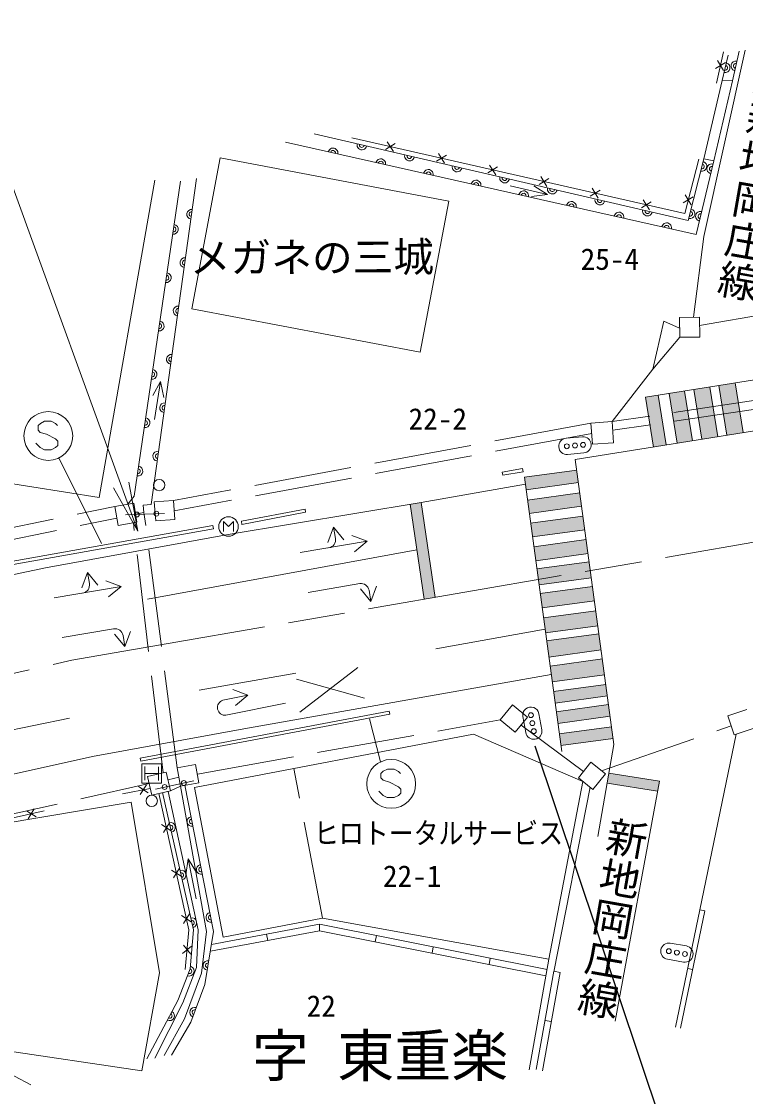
# Model space of a CAD drawing. Units: millimetres, scale not verified. Extents: x 40000 to 680000, y 20000 to 380000.
# Drawn here: x 101218 to 145686, y 248034 to 314047 of the extents above; entities that cross this region are included whole.
import ezdxf
from ezdxf.enums import TextEntityAlignment as Align

# ---------------------------------------------------------------- set-up
doc = ezdxf.new("R2010")
doc.units = ezdxf.units.MM
doc.header["$LTSCALE"] = 1000
doc.linetypes.add('CHAIN', pattern=[18.5, 12, -1.5, 3.5, -1.5])
doc.linetypes.add('DASHED', pattern=[7.5, 6, -1.5])
for name, color, linetype, lineweight in [('M-BGD', 7, 'Continuous', 13), ('M-BGD-EXST', 7, 'Continuous', 13), ('M-BMK', 2, 'CHAIN', 13), ('M-STR-HTXT', 7, 'Continuous', 13), ('M-STR-STRC', 7, 'Continuous', 13)]:
    doc.layers.add(name, color=color, linetype=linetype, lineweight=lineweight)
doc.layers.add('M-BMK-HTXT', color=7, linetype='Continuous')
doc.styles.add('@ＭＳ ゴシック', font='')
doc.styles.add('ＭＳ ゴシック', font='')
doc.styles.get('@ＭＳ ゴシック').set_extended_font_data('@MS Gothic')
doc.styles.get('ＭＳ ゴシック').set_extended_font_data('MS Gothic')

# ---------------------------------------------------------------- blocks, each defined once
blk = doc.blocks.new('open_arrow')
at = {"color": 0, "linetype": 'Continuous', "lineweight": -2}
blk.add_lwpolyline([(7.5, 1.25), (0, 0), (7.5, -1.25)], dxfattribs=at)

msp = doc.modelspace()

# ---------------------------------------------------------------- hatches: boundary and pattern name
at = {"layer": 'M-STR-STRC'}
for points in [[(145244, 290632), (145048, 291853), (144041, 291691), (144236, 290482)], [(142130, 290168), (141939, 291353), (141006, 291203), (141196, 290028)], [(143683, 290399), (143489, 291602), (142518, 291446), (142710, 290254)], [(140512, 289926), (140324, 291093), (139550, 290969), (139736, 289811)], [(145329, 290105), (145244, 290632), (144236, 290482), (144321, 289954)], [(140597, 289399), (140512, 289926), (139736, 289811), (139821, 289283)], [(142215, 289640), (142130, 290168), (141196, 290028), (141280, 289501)], [(143767, 289872), (143683, 290399), (142710, 290254), (142794, 289727)], [(143980, 288551), (143767, 289872), (142794, 289727), (143009, 288395)], [(145539, 288802), (145329, 290105), (144321, 289954), (144532, 288640)], [(140815, 288042), (140597, 289399), (139821, 289283), (140041, 287918)], [(142430, 288302), (142215, 289640), (141280, 289501), (141497, 288152)], [(135421, 285734), (135317, 286500), (132106, 286064), (132165, 285633), (132210, 285297)], [(126625, 278685), (125762, 284520), (125087, 284407), (125503, 281595), (125951, 278568)], [(135620, 284275), (135508, 285097), (132297, 284660), (132409, 283839)], [(135815, 282836), (135700, 283681), (132489, 283245), (132604, 282399)], [(136014, 281371), (135898, 282229), (132687, 281793), (132803, 280935)], [(136155, 280334), (136083, 280863), (132872, 280427), (132960, 279781)], [(136215, 279892), (136155, 280334), (132960, 279781), (133004, 279455)], [(136408, 278470), (136287, 279360), (133076, 278924), (133197, 278034)], [(136616, 276942), (136491, 277863), (133280, 277426), (133375, 276724), (133405, 276506)], [(136818, 275454), (136682, 276454), (133471, 276017), (133607, 275018)], [(137025, 273929), (136893, 274906), (133682, 274470), (133751, 273957), (133814, 273493)], [(137202, 272628), (137106, 273336), (133895, 272900), (133991, 272192)], [(137371, 271382), (137274, 272099), (134063, 271663), (134160, 270946)], [(137557, 270016), (137458, 270744), (134247, 270307), (134346, 269580)], [(140291, 266777), (140406, 267398), (137300, 267891), (137192, 267269)]]:
    msp.add_hatch(color=256, dxfattribs=at).paths.add_polyline_path(points)

# ---------------------------------------------------------------- linework, layer by layer
at = {"layer": 'M-BGD'}
for p, q in [((144342, 312184), (143904, 310266)), ((144330, 311041), (143970, 311650)), ((144248, 310432), (144626, 311984)), ((144882, 310405), (145300, 312227)), ((144454, 311526), (143846, 311165)), ((144882, 310405), (144248, 310432)), ((119202, 307140), (142172, 301830)), ((117424, 306628), (142660, 300977)), ((121510, 306902), (141956, 302255)), ((123570, 306177), (124169, 306554)), ((124058, 306066), (123681, 306665)), ((111670, 296410), (113425, 305669)), ((127469, 303007), (113425, 305669)), ((126716, 305462), (127314, 305839)), ((127203, 305352), (126827, 305950)), ((129861, 304748), (130460, 305124)), ((130349, 304637), (129972, 305235)), ((141956, 302255), (142810, 305596)), ((142172, 301830), (143122, 305605)), ((142660, 300977), (143731, 305483)), ((143122, 305605), (143731, 305483)), ((109175, 284386), (111973, 304400)), ((133007, 304033), (133605, 304409)), ((133494, 303922), (133118, 304520)), ((109416, 304304), (105988, 284808)), ((110985, 304248), (108139, 284907)), ((133530, 303416), (131227, 303946)), ((133530, 303416), (132691, 303960)), ((136152, 303318), (136751, 303694)), ((136640, 303207), (136263, 303805)), ((127469, 303007), (125714, 293748)), ((133530, 303416), (132538, 303293)), ((139785, 302492), (139409, 303090)), ((142474, 303271), (141866, 302910)), ((142350, 302786), (141989, 303394)), ((139298, 302603), (139896, 302980)), ((125714, 293748), (111670, 296410)), ((141635, 295878), (142860, 295890)), ((141635, 295878), (141646, 294653)), ((142871, 294665), (142860, 295890)), ((140673, 295636), (139992, 292706)), ((140673, 295636), (141641, 295220)), ((139992, 292706), (141646, 294653)), ((142871, 294665), (141646, 294653)), ((109759, 291947), (109277, 291071)), ((109759, 291947), (109395, 289611)), ((109759, 291947), (109952, 290966)), ((136194, 289387), (137493, 289476)), ((136194, 289387), (136284, 288087)), ((137583, 288177), (137493, 289476)), ((85394, 288079), (105988, 284809)), ((137583, 288177), (136284, 288087)), ((130749, 286376), (131999, 286592)), ((132033, 286395), (131999, 286592)), ((130783, 286179), (130749, 286376)), ((130783, 286179), (132033, 286395)), ((108139, 284907), (107759, 284401)), ((109375, 284545), (110544, 284630)), ((109375, 284545), (109459, 283376)), ((110629, 283461), (110544, 284630)), ((106952, 284266), (108113, 284460)), ((106952, 284266), (107147, 283105)), ((108307, 283300), (108113, 284460)), ((108683, 284339), (109175, 284386)), ((108741, 283895), (108683, 284339)), ((114722, 283358), (118632, 284110)), ((114759, 283162), (118670, 283914)), ((118670, 283914), (118632, 284110)), ((108307, 283300), (107147, 283105)), ((107604, 283745), (110002, 283842)), ((110629, 283461), (109459, 283376)), ((114759, 283162), (114722, 283358)), ((112973, 283095), (98422, 280501)), ((113008, 282898), (98457, 280304)), ((113008, 282898), (112973, 283095)), ((130617, 271160), (131373, 272087)), ((132300, 271331), (131373, 272087)), ((108508, 268819), (123796, 271703)), ((108545, 268623), (123833, 271507)), ((123833, 271507), (123796, 271703)), ((132300, 271331), (131544, 270404)), ((144599, 271413), (145772, 271799)), ((144599, 271413), (144985, 270240)), ((130617, 271160), (131544, 270404)), ((128983, 270289), (111853, 267016)), ((135700, 267382), (128983, 270289)), ((142886, 259505), (145115, 270283)), ((146158, 270627), (144985, 270240)), ((108545, 268623), (108508, 268819)), ((110789, 268222), (111912, 268424)), ((110789, 268222), (110990, 267099)), ((112113, 267301), (111912, 268424)), ((135422, 267606), (136194, 268564)), ((137079, 267850), (136194, 268564)), ((108956, 267682), (110100, 267947)), ((108956, 267682), (109221, 266538)), ((109448, 266913), (111795, 267410)), ((110365, 266803), (110100, 267947)), ((133612, 256461), (135700, 267382)), ((135422, 267606), (136307, 266893)), ((137079, 267850), (136307, 266893)), ((107415, 266617), (109125, 266954)), ((108404, 267066), (108991, 266672)), ((108894, 267163), (108501, 266576)), ((110365, 266803), (109221, 266538)), ((112076, 258272), (110236, 266773)), ((112113, 267301), (110990, 267099)), ((110990, 267099), (112589, 258165)), ((113017, 258165), (111246, 267145)), ((111853, 267016), (113610, 257819)), ((133912, 255697), (136144, 267025)), ((98888, 264595), (107952, 266110)), ((107952, 266110), (109703, 255630)), ((109659, 266639), (111505, 258259)), ((111777, 258272), (109885, 266692)), ((89858, 262757), (102611, 265569)), ((101516, 265583), (102112, 265203)), ((102004, 265691), (101623, 265095)), ((110418, 264354), (109822, 264735)), ((110311, 264842), (109930, 264246)), ((111450, 262632), (111303, 261643)), ((111450, 262632), (111952, 260178)), ((111450, 262632), (111973, 261780)), ((111034, 261561), (110438, 261941)), ((110926, 262049), (110545, 261453)), ((141394, 252293), (142886, 259505)), ((141688, 252232), (143180, 259444)), ((142886, 259505), (143180, 259444)), ((142886, 259505), (143180, 259444)), ((111649, 258767), (111053, 259148)), ((111541, 259256), (111160, 258660)), ((113610, 257819), (119707, 258984)), ((119707, 258984), (133612, 256461)), ((111505, 258259), (111275, 255831)), ((111585, 255877), (111777, 258272)), ((111969, 255963), (112076, 258272)), ((112589, 258165), (112269, 255599)), ((112483, 254915), (113017, 258165)), ((112818, 256955), (119512, 258213)), ((112887, 257375), (119514, 258620)), ((119514, 258620), (119512, 258220)), ((119512, 258213), (133431, 255447)), ((119514, 258620), (133501, 255841)), ((116274, 258011), (116348, 257618)), ((123013, 257925), (122935, 257533)), ((111662, 257271), (111117, 256820)), ((111615, 256773), (111164, 257318)), ((126511, 257230), (126433, 256838)), ((130010, 256535), (129932, 256142)), ((132402, 249665), (133612, 256461)), ((109703, 255630), (108599, 249618)), ((110815, 253931), (111585, 255877)), ((111136, 253782), (111969, 255963)), ((112269, 255599), (111221, 252798)), ((133917, 255725), (132823, 249689)), ((134310, 255653), (133217, 249618)), ((133917, 255725), (134310, 255653)), ((142140, 255899), (142434, 255838)), ((111627, 252606), (112483, 254915)), ((108912, 250340), (110815, 253931)), ((109404, 250382), (111136, 253782)), ((111221, 252798), (109981, 250553)), ((110430, 250575), (111627, 252606)), ((133370, 252707), (133764, 252636)), ((99012, 251037), (108599, 249618))]:
    msp.add_line(p, q, dxfattribs=at)
at = {"layer": 'M-BGD', "linetype": 'DASHED'}
for p, q in [((144248, 310432), (143122, 305605)), ((143731, 305483), (144882, 310405)), ((142865, 295376), (150204, 296642)), ((137493, 289476), (139992, 292706)), ((154640, 292034), (137493, 289476)), ((154683, 291500), (137530, 288942)), ((136194, 289387), (110544, 284630)), ((136238, 288747), (110590, 283990)), ((97285, 282273), (106952, 284266)), ((108225, 283789), (108741, 283895)), ((110789, 268222), (108741, 283895)), ((97485, 281574), (107072, 283551)), ((109911, 267903), (108088, 283263)), ((112019, 267824), (130617, 271160)), ((131903, 270844), (135735, 267994)), ((136846, 268038), (144805, 270788)), ((119707, 258984), (117950, 268181)), ((110207, 267487), (110894, 267634)), ((82907, 261414), (109054, 267258)), ((110990, 267099), (110365, 266803)), ((83219, 258548), (102905, 248162))]:
    msp.add_line(p, q, dxfattribs=at)
at = {"layer": 'M-BGD'}
for centre in [(108304, 283773), (109503, 283821), (111187, 267288), (110013, 267039)]:
    msp.add_circle(centre, 150, dxfattribs=at)
for centre, radius, start, end in [((145091, 311316), 300, 77.06739, 257.06739), ((144437, 311208), 300, 256.31598, 76.31598), ((144437, 311208), 150, 256.31598, 76.31598), ((145091, 311316), 150, 77.06739, 257.06739), ((122125, 306464), 300, 166.9832, 346.9832), ((122125, 306464), 150, 166.9832, 346.9832), ((120351, 305973), 300, 347.37753, 167.37753), ((120351, 305973), 150, 347.37753, 167.37753), ((125048, 305788), 300, 166.9832, 346.9832), ((125048, 305788), 150, 166.9832, 346.9832), ((123279, 305317), 300, 347.37753, 167.37753), ((123279, 305317), 150, 347.37753, 167.37753), ((127971, 305113), 300, 166.9832, 346.9832), ((127971, 305113), 150, 166.9832, 346.9832), ((143008, 305150), 300, 255.87681, 75.87681), ((143008, 305150), 150, 255.87681, 75.87681), ((143617, 305004), 300, 76.62146, 256.62146), ((143617, 305004), 150, 76.62146, 256.62146), ((126206, 304662), 300, 347.37753, 167.37753), ((126206, 304662), 150, 347.37753, 167.37753), ((130894, 304437), 300, 166.9832, 346.9832), ((130894, 304437), 150, 166.9832, 346.9832), ((129134, 304006), 300, 347.37753, 167.37753), ((129134, 304006), 150, 347.37753, 167.37753), ((133817, 303761), 300, 166.9832, 346.9832), ((133817, 303761), 150, 166.9832, 346.9832), ((132061, 303350), 300, 347.37753, 167.37753), ((132061, 303350), 150, 347.37753, 167.37753), ((136739, 303086), 300, 166.9832, 346.9832), ((136739, 303086), 150, 166.9832, 346.9832), ((111668, 302212), 300, 82.04159, 262.04159), ((111668, 302212), 150, 82.04159, 262.04159), ((134989, 302695), 300, 347.37753, 167.37753), ((134989, 302695), 150, 347.37753, 167.37753), ((139662, 302410), 300, 166.9832, 346.9832), ((139662, 302410), 150, 166.9832, 346.9832), ((142276, 302241), 300, 255.87681, 75.87681), ((142276, 302241), 150, 255.87681, 75.87681), ((142923, 302085), 300, 76.62146, 256.62146), ((137916, 302039), 300, 347.37753, 167.37753), ((137916, 302039), 150, 347.37753, 167.37753), ((140844, 301384), 300, 347.37753, 167.37753), ((142923, 302085), 150, 76.62146, 256.62146), ((110549, 301280), 300, 261.62619, 81.62619), ((110549, 301280), 150, 261.62619, 81.62619), ((140844, 301384), 150, 347.37753, 167.37753), ((111252, 299241), 300, 82.04159, 262.04159), ((111252, 299241), 150, 82.04159, 262.04159), ((110112, 298312), 300, 261.62619, 81.62619), ((110112, 298312), 150, 261.62619, 81.62619), ((110837, 296270), 300, 82.04159, 262.04159), ((110837, 296270), 150, 82.04159, 262.04159), ((109675, 295344), 300, 261.62619, 81.62619), ((109675, 295344), 150, 261.62619, 81.62619), ((110422, 293299), 300, 82.04159, 262.04159), ((110422, 293299), 150, 82.04159, 262.04159), ((109238, 292375), 300, 261.62619, 81.62619), ((109238, 292375), 150, 261.62619, 81.62619), ((110006, 290328), 300, 82.04159, 262.04159), ((110006, 290328), 150, 82.04159, 262.04159), ((108801, 289407), 300, 261.62619, 81.62619), ((108801, 289407), 150, 261.62619, 81.62619), ((109591, 287357), 300, 82.04159, 262.04159), ((109591, 287357), 150, 82.04159, 262.04159), ((108364, 286439), 300, 261.62619, 81.62619), ((108364, 286439), 150, 261.62619, 81.62619), ((110365, 264556), 300, 282.66355, 102.66355), ((111685, 264921), 300, 101.15466, 281.15466), ((111685, 264921), 150, 101.15466, 281.15466), ((110365, 264556), 150, 282.66355, 102.66355), ((112265, 261978), 300, 101.15466, 281.15466), ((112265, 261978), 150, 101.15466, 281.15466), ((111023, 261629), 300, 282.66355, 102.66355), ((111023, 261629), 150, 282.66355, 102.66355), ((111680, 258702), 300, 282.66355, 102.66355), ((111680, 258702), 150, 282.66355, 102.66355), ((112846, 259034), 300, 101.15466, 281.15466), ((112846, 259034), 150, 101.15466, 281.15466), ((112674, 256079), 300, 80.65997, 260.65997), ((112674, 256079), 150, 80.65997, 260.65997), ((111527, 255731), 300, 248.41603, 68.41603), ((111527, 255731), 150, 248.41603, 68.41603), ((111850, 253208), 300, 69.67686, 249.67686), ((110316, 252991), 300, 242.08706, 62.08706), ((110316, 252991), 150, 242.08706, 62.08706), ((111850, 253208), 150, 69.67686, 249.67686)]:
    msp.add_arc(centre, radius, start, end, dxfattribs=at)
at = {"layer": 'M-BGD-EXST'}
for p, q in [((102376, 289369), (102232, 289244)), ((102232, 289244), (102232, 288961)), ((102634, 289508), (102376, 289369)), ((103042, 289501), (102634, 289508)), ((103313, 289363), (103042, 289501)), ((103438, 289237), (103313, 289363)), ((102232, 288961), (102364, 288816)), ((102364, 288816), (102753, 288697)), ((102753, 288697), (103313, 288414)), ((134671, 288462), (135667, 288549)), ((102364, 287880), (102100, 288150)), ((102621, 287754), (102364, 287880)), ((103313, 287886), (103042, 287754)), ((103313, 288414), (103444, 288276)), ((103444, 288018), (103313, 287886)), ((103444, 288276), (103444, 288018)), ((103042, 287754), (102621, 287754)), ((103515, 287248), (106139, 281985)), ((135754, 287553), (134758, 287466)), ((113631, 282734), (113631, 283334)), ((113631, 283334), (113931, 283034)), ((113931, 283034), (114231, 283334)), ((114231, 283334), (114231, 282734)), ((132188, 270382), (132014, 271367)), ((132999, 271541), (133173, 270556)), ((122598, 271230), (123264, 268578)), ((109816, 268470), (108616, 268470)), ((108616, 268470), (108616, 267270)), ((108802, 267451), (108802, 268291)), ((109643, 267447), (109643, 268287)), ((109816, 267270), (109816, 268470)), ((123697, 268141), (123439, 268003)), ((124106, 268134), (123697, 268141)), ((124376, 267996), (124106, 268134)), ((108802, 267871), (109642, 267871)), ((123439, 268003), (123295, 267877)), ((123295, 267877), (123295, 267594)), ((123295, 267594), (123427, 267450)), ((123427, 267450), (123816, 267330)), ((124501, 267871), (124376, 267996)), ((108616, 267270), (109816, 267270)), ((123427, 266513), (123163, 266783)), ((123816, 267330), (124376, 267047)), ((124376, 267047), (124508, 266909)), ((124508, 266909), (124508, 266651)), ((123685, 266387), (123427, 266513)), ((124106, 266387), (123685, 266387)), ((124376, 266519), (124106, 266387)), ((124508, 266651), (124376, 266519)), ((141067, 257450), (142052, 257276)), ((141878, 256291), (140893, 256465))]:
    msp.add_line(p, q, dxfattribs=at)
for centre, radius in [((102862, 288598), 1500), ((134714, 287964), 150), ((135212, 288007), 150), ((135710, 288051), 150), ((109676, 285582), 350), ((113931, 283034), 600), ((132507, 271454), 150), ((132594, 270961), 150), ((132681, 270469), 150), ((123925, 267231), 1500), ((109217, 266191), 350), ((140980, 256958), 150), ((141472, 256871), 150), ((141965, 256784), 150)]:
    msp.add_circle(centre, radius, dxfattribs=at)
for centre, start, end in [((135710, 288051), 275, 95), ((134714, 287964), 95, 275), ((132507, 271454), 10, 190), ((132681, 270469), 190, 10), ((140980, 256958), 80, 260), ((141965, 256784), 260, 80)]:
    msp.add_arc(centre, 500, start, end, dxfattribs=at)
at = {"layer": 'M-BMK'}
for p, q in [((104309, 274824), (153019, 283252)), ((89978, 271627), (104309, 274824))]:
    msp.add_line(p, q, dxfattribs=at)
at = {"layer": 'M-STR-HTXT'}
msp.add_lwpolyline([(108369, 282759), (100030, 305670), (64317, 305670)], dxfattribs=at)
at = {"layer": 'M-STR-STRC'}
for p, q in [((143122, 300841), (145675, 312293)), ((142487, 295886), (143122, 300841)), ((139550, 290969), (151925, 292960)), ((145539, 288802), (145048, 291853)), ((141497, 288152), (141006, 291203)), ((142430, 288302), (141939, 291353)), ((143009, 288395), (142518, 291446)), ((143980, 288551), (143489, 291602)), ((144532, 288640), (144041, 291691)), ((140041, 287918), (139550, 290969)), ((140815, 288042), (140324, 291093)), ((135230, 287143), (152876, 289983)), ((132106, 286064), (135317, 286500)), ((135230, 287143), (137606, 269655)), ((132106, 286064), (134395, 269219)), ((125762, 284520), (132165, 285633)), ((132210, 285297), (135421, 285734)), ((113921, 282538), (125762, 284520)), ((125762, 284520), (126625, 278685)), ((132297, 284660), (135508, 285097)), ((125087, 284407), (125951, 278568)), ((132409, 283839), (135620, 284275)), ((132489, 283245), (135700, 283681)), ((102686, 280500), (113921, 282538)), ((120039, 282051), (120387, 282988)), ((120503, 282305), (120387, 282988)), ((121025, 282218), (120387, 282988)), ((132604, 282399), (135815, 282836)), ((118330, 281430), (122446, 282127)), ((121509, 282475), (122446, 282127)), ((121676, 281489), (122446, 282127)), ((132687, 281793), (135898, 282229)), ((108965, 278572), (125503, 281595)), ((132803, 280935), (136014, 281371)), ((132872, 280427), (136083, 280863)), ((91038, 278049), (102686, 280500)), ((104926, 279273), (105275, 280210)), ((105390, 279527), (105275, 280210)), ((105912, 279440), (105275, 280210)), ((103217, 278652), (107334, 279349)), ((106397, 279697), (107334, 279349)), ((106564, 278711), (107334, 279349)), ((118827, 278993), (121990, 279529)), ((123031, 279373), (122682, 278436)), ((133004, 279455), (136215, 279892)), ((133076, 278924), (136287, 279360)), ((122045, 279206), (122682, 278436)), ((122567, 279119), (122682, 278436)), ((133197, 278034), (136408, 278470)), ((133280, 277426), (136491, 277863)), ((103715, 276215), (106878, 276751)), ((107918, 276596), (107570, 275658)), ((126660, 275515), (133375, 276724)), ((133405, 276506), (136616, 276942)), ((106932, 276429), (107570, 275658)), ((107454, 276341), (107570, 275658)), ((133471, 276017), (136682, 276454)), ((133607, 275018), (136818, 275454)), ((133682, 274470), (136893, 274906)), ((112128, 272980), (118072, 274029)), ((133751, 273957), (114879, 270616)), ((118320, 271634), (121885, 274381)), ((118118, 273671), (122287, 272498)), ((133814, 273493), (137025, 273929)), ((133895, 272900), (137106, 273336)), ((115127, 272673), (113590, 272364)), ((114190, 273022), (115127, 272673)), ((114357, 272036), (115127, 272673)), ((117428, 272178), (113776, 271442)), ((133991, 272192), (137202, 272628)), ((134063, 271663), (137274, 272099)), ((134160, 270946), (137371, 271382)), ((98492, 270095), (104174, 271275)), ((134247, 270307), (137458, 270744)), ((114879, 270616), (105571, 268918)), ((134346, 269580), (137557, 270016)), ((137606, 269655), (136626, 264006)), ((105571, 268918), (91540, 265792)), ((140406, 267398), (137300, 267891)), ((140406, 267398), (137683, 252652)), ((140291, 266777), (137192, 267269))]:
    msp.add_line(p, q, dxfattribs=at)
at = {"layer": 'M-STR-STRC', "lineweight": 25}
msp.add_line((132740, 269562), (141107, 244670), dxfattribs=at)
at = {"layer": 'M-STR-STRC'}
for centre, radius, start, end in [((120010, 282221), 500, 279.61457, 9.61457), ((104897, 279443), 500, 279.61457, 9.61457), ((122074, 279036), 500, 9.61457, 99.61457), ((106961, 276258), 500, 9.61457, 99.61457), ((113728, 271912), 472, 106.97497, 275.80629)]:
    msp.add_arc(centre, radius, start, end, dxfattribs=at)

# ---------------------------------------------------------------- block references
at = {"layer": 'M-STR-HTXT', "xscale": 400, "yscale": 400, "rotation": 110}
msp.add_blockref('open_arrow', (108369, 282759), dxfattribs=at)

# ---------------------------------------------------------------- texts
at = {"layer": 'M-BMK-HTXT', "style": '@ＭＳ ゴシック'}
for s, p in [('市道新地岡庄線', (143575, 297138)), ('新地岡庄線', (134986, 253063))]:
    msp.add_text(s, height=1833, rotation=260.022, dxfattribs=at).set_placement(p, align=Align.BOTTOM_RIGHT)
at = {"layer": 'M-BMK-HTXT', "style": 'ＭＳ ゴシック'}
msp.add_text('メガネの三城', height=1833, rotation=0.241, dxfattribs=at).set_placement((111562, 298068), align=Align.BOTTOM_LEFT)
for s, height, p in [('25-4', 1320, (135559, 298401)), ('22-2', 1320, (124991, 288587)), ('22-1', 1320, (123416, 260513)), ('22', 1320, (118730, 252536)), ('字 東重楽', 2566, (115370, 248485))]:
    msp.add_text(s, height=height, dxfattribs=at).set_placement(p, align=Align.BOTTOM_LEFT)
at = {"layer": 'M-BMK-HTXT', "style": 'ＭＳ ゴシック', "width": 0.85}
msp.add_text('ヒロトータルサービス', height=1320, dxfattribs=at).set_placement((119177, 263151), align=Align.BOTTOM_LEFT)

doc.saveas('drawing.dxf')
